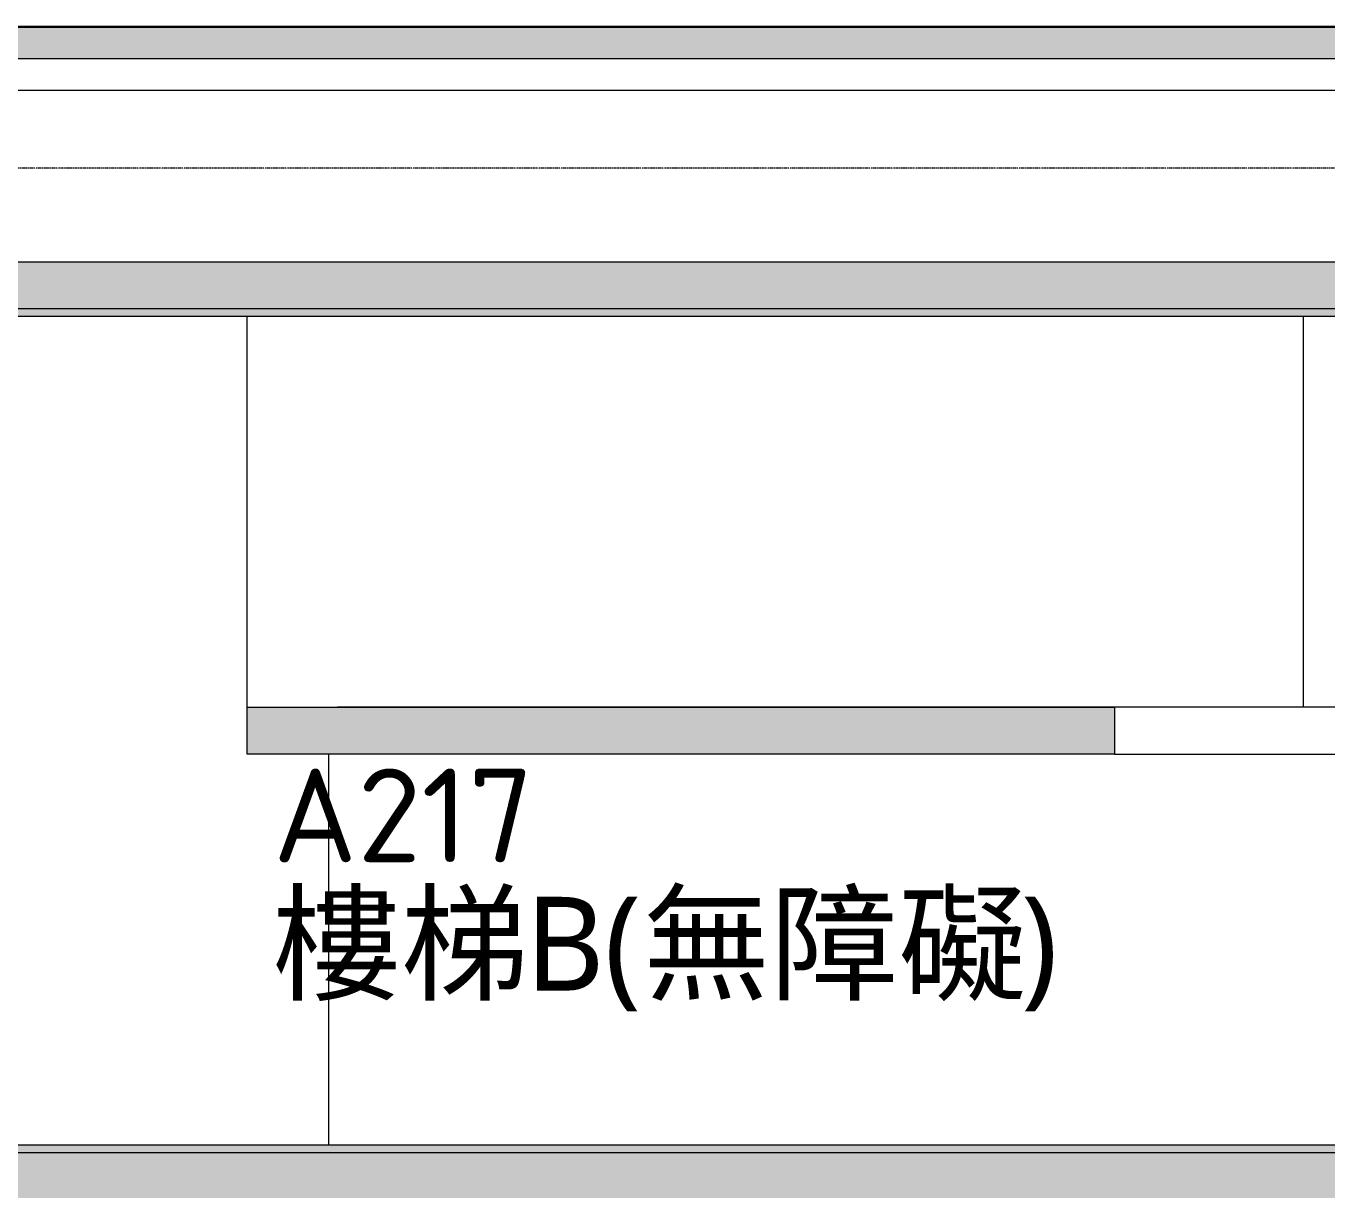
# Model space of a CAD drawing. Header units: centimetres. Extents: x -391356 to -382095, y -768 to 204275.
# Drawn here: x -385703.3 to -385286.9, y 201436.2 to 201808.7 of the extents above; entities that cross this region are included whole.
import ezdxf

# ---------------------------------------------------------------- set-up
doc = ezdxf.new("R2010")
doc.units = ezdxf.units.CM
doc.linetypes.add('Overhead', pattern=[0.3, 0.2, -0.1])
doc.linetypes.add('虛線圓點 3_16_', pattern=[0.79375, 0.47625, -0.15875, 0, -0.15875])
for name, color, linetype, lineweight, true_color in [('_高於_ 外框', 7, 'Overhead', 5, 0xc0c0c0), ('塗層 2 _5_-1', 7, 'Continuous', 5, 0xaaaaaa), ('牆-1', 7, 'Continuous', 5, 0xe4e4e4), ('結構 _1_-1', 7, 'Continuous', 9, 0xaaaaaa), ('結構構架-1', 9, 'Continuous', 5, 0x808080)]:
    doc.layers.add(name, color=color, linetype=linetype, lineweight=lineweight, true_color=true_color)
for name, color, linetype, lineweight in [('共用邊緣', 7, 'Continuous', 5), ('房間標籤', 7, 'Continuous', 5), ('柱線-1', 7, '虛線圓點 3_16_', 5), ('牆', 7, 'Continuous', 5)]:
    doc.layers.add(name, color=color, linetype=linetype, lineweight=lineweight)
doc.styles.add('ISOCPEUR_2', font='isocpeur.ttf', dxfattribs={"height": 30})
doc.styles.add('微軟正黑體', font='Microsoft JhengHei.ttf', dxfattribs={"height": 30})

msp = doc.modelspace()

# ---------------------------------------------------------------- hatches: boundary and pattern name
at = {"layer": '牆-1'}
for points in [[(-385907.48, 201808.16), (-385077.48, 201808.16), (-385077.48, 201808.66), (-385907.48, 201808.66)], [(-385897.48, 201798.16), (-385087.48, 201798.16), (-385087.48, 201808.16), (-385897.48, 201808.16)], [(-385897.48, 201718.16), (-385087.48, 201718.16), (-385087.48, 201733.16), (-385897.48, 201733.16), (-385897.48, 201719.86)], [(-385014.98, 201715.66), (-385012.48, 201715.66), (-385012.48, 201718.16), (-385762.49, 201718.16), (-385762.49, 201715.66), (-385016.7, 201715.66)], [(-385632.49, 201575.66), (-385354.91, 201575.66), (-385354.91, 201590.66), (-385632.49, 201590.66)], [(-385242.49, 201448.16), (-385014.98, 201448.16), (-385014.98, 201450.66), (-385762.49, 201450.66), (-385762.49, 201448.16), (-385255.48, 201448.16)]]:
    msp.add_hatch(color=256, dxfattribs=at).paths.add_polyline_path(points)
h = msp.add_hatch(color=256, dxfattribs=at)
h.paths.add_polyline_path([(-385004.98, 201433.16), (-384997.48, 201433.16), (-384997.48, 201448.16), (-385877.48, 201448.16), (-385877.48, 201433.16), (-385009.48, 201433.16)])
h.paths.add_polyline_path([(-385967.48, 201433.16), (-385967.48, 201448.16), (-385972.48, 201448.16), (-385972.48, 201433.16)])

# ---------------------------------------------------------------- linework, layer by layer
at = {"layer": '_高於_ 外框'}
for p, q in [((-385632.49, 201590.66), (-385632.49, 201715.66)), ((-385294.49, 201715.66), (-385603.6, 201715.66)), ((-385294.49, 201590.66), (-385294.49, 201715.66)), ((-385294.49, 201590.66), (-385603.6, 201590.66)), ((-385606.49, 201575.66), (-385606.49, 201450.66))]:
    msp.add_line(p, q, dxfattribs=at)
at = {"layer": '共用邊緣'}
for p, q in [((-385087.48, 201718.16), (-385762.49, 201718.16)), ((-385762.49, 201448.16), (-385012.48, 201448.16))]:
    msp.add_line(p, q, dxfattribs=at)
at = {"layer": '塗層 2 _5_-1'}
for p, q in [((-385987.48, 201808.66), (-385077.48, 201808.66)), ((-385077.48, 201808.16), (-385987.48, 201808.16)), ((-385087.48, 201798.16), (-385897.48, 201798.16))]:
    msp.add_line(p, q, dxfattribs=at)
at = {"layer": '柱線-1'}
msp.add_line((-384128.36, 201763.16), (-386949.7, 201763.16), dxfattribs=at)
at = {"layer": '牆'}
for p, q in [((-385222.49, 201590.66), (-385354.91, 201590.66)), ((-385354.91, 201575.66), (-385222.49, 201575.66))]:
    msp.add_line(p, q, dxfattribs=at)
at = {"layer": '結構 _1_-1'}
for p, q in [((-385897.48, 201733.16), (-385087.48, 201733.16)), ((-385014.98, 201715.66), (-385759.99, 201715.66)), ((-385632.49, 201575.66), (-385632.49, 201590.66)), ((-385632.49, 201590.66), (-385354.91, 201590.66)), ((-385354.91, 201590.66), (-385354.91, 201575.66)), ((-385354.91, 201575.66), (-385632.49, 201575.66)), ((-385759.99, 201450.66), (-385014.98, 201450.66))]:
    msp.add_line(p, q, dxfattribs=at)
at = {"layer": '結構構架-1'}
msp.add_line((-385897.47, 201788.16), (-385087.48, 201788.16), dxfattribs=at)

# ---------------------------------------------------------------- texts
at = {"layer": '房間標籤', "char_height": 30, "attachment_point": 1}
for s, insert, width, style in [('A217', (-385624.26, 201571.04), 99.4092, 'ISOCPEUR_2'), ('樓梯', (-385624.26, 201529.98), 97.8059, '微軟正黑體'), ('無障礙', (-385505.86, 201529.98), 146.7088, '微軟正黑體'), ('B(', (-385543.56, 201529.98), 45.6962, '微軟正黑體'), ('\\f微軟正黑體|b0|i0|c136|p34|;)', (-385384.81, 201529.98), 16.0337, '微軟正黑體')]:
    msp.add_mtext(s, dxfattribs=dict(at, insert=insert, width=width, style=style))

doc.saveas('drawing.dxf')
